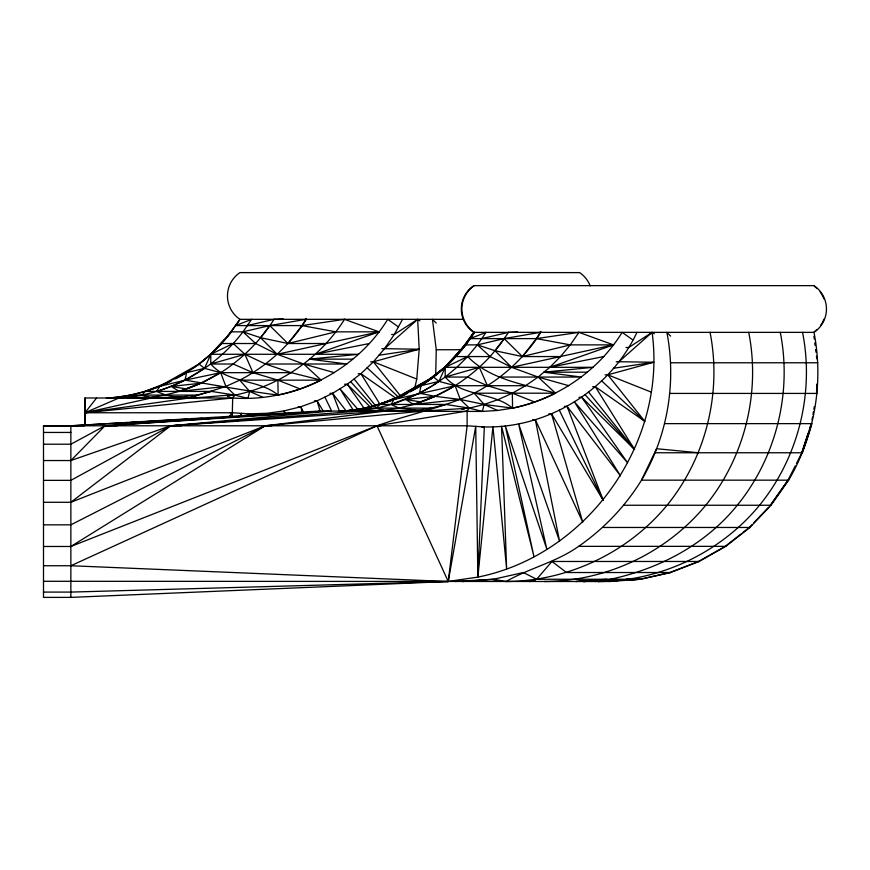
<?xml version="1.0" encoding="UTF-8"?>
<svg xmlns="http://www.w3.org/2000/svg" width="870" height="870" viewBox="0 0 870 870"><rect width="100%" height="100%" fill="white"/><g stroke="black" fill="none" stroke-linecap="round" stroke-linejoin="round"><path stroke-width="1.3" d="M398.406 326.902L387.726 319.333C355.623 371.446 293.603 402.549 232.692 397.992L84.923 397.992L84.923 424.941L84.977 412.761L96.592 397.992M175.555 378.907C197.359 367.586 216.293 351.197 231.344 331.84L210.79 354.275L210.768 364.019C228.19 383.942 258.488 378.787 278.117 395.1A168.78 168.78 0 0 0 321.117 380.157L303.663 364.019L277.171 354.275L255.649 343.519L242.958 331.84L231.257 331.84L227.19 336.712L240 319.333L231.257 331.84M409.987 391.946C431.705 380.56 450.736 364.28 465.689 344.879L474.389 332.362L465.733 344.879L445.222 367.314L445.201 377.058C462.622 396.97 492.92 391.815 512.56 408.128C557.344 398.775 597.962 371.338 622.159 332.362L632.838 339.931M435.696 375.057L436.262 349.74L432.444 319.333L436.185 323.064M454.999 581.508L493.464 579.257L506.057 581.508C529.482 568.045 556.387 562.194 578.626 546.349C603.91 528.829 625.302 506.307 641.505 480.164C667.497 435.968 676.643 382.691 666.877 332.362L670.618 336.103M816.549 393.425L816.81 384.094M788.622 480.164C814.668 436 823.836 382.68 813.994 332.362A28.123 28.123 0 0 0 813.994 285.643L473.769 285.643A28.123 28.123 0 0 0 473.769 332.362M447.68 581.508L477.858 577.114L484.329 426.952C547.937 428.41 609.957 389.978 636.949 332.362M414.805 387.955L416.763 379.059L419.209 349.218L417.654 319.333L394.295 334.471L384.54 348.685L373.371 361.811L360.898 373.708L347.271 384.246L332.623 393.327L317.104 400.842L300.9 406.714L284.175 410.879L267.112 413.283L247.189 413.913M481.621 426.952L484.329 426.952L467.125 425.789L43.5 425.789L43.5 597.385L70.861 597.385L448.246 581.508L475.727 426.365L477.858 577.114C587.38 555.223 667.257 443.015 652.087 332.362L628.727 347.511L626.019 347.511M477.858 577.114L492.942 426.637L506.623 568.806L501.544 426.322L534.006 556.724L505.263 425.789L546.762 548.905L518.618 423.907L559.53 541.086L535.344 419.753L532.636 419.753M232.203 416.784L232.692 397.992L234.911 395.1C279.759 386.084 320.236 358.103 344.509 319.333L379.07 331.84L315.353 354.275L369.326 343.519M812.036 419.699L812.536 417.067M812.939 414.446L813.439 411.814M813.841 409.194L814.342 406.562M240.816 416.012L241.294 413.337L241.327 416.056M121.735 398.025L119.027 397.992L84.923 412.761L189.475 397.992L225.874 386.421L239.728 380.157L321.117 380.157L291.146 372.664L220.697 372.664L204.515 368.347L186.593 372.664L185.016 380.157C164.191 390.434 141.375 396.959 118.124 397.992M283.239 318.877L274.061 319.333C260.456 340.768 242.132 359.082 220.697 372.664L225.874 386.421L234.911 395.1C209.257 395.23 181.036 403.169 156.774 391.413C190.748 380.875 221.448 360.278 242.958 331.84L260.532 337.68L287.937 343.519L302.01 325.587L306.338 318.453L306.338 319.333C290.058 345.075 266.851 366.27 239.728 380.157L249.668 391.413L247.906 398.395L234.911 395.1L211.497 391.413L145.116 391.413L142.017 395.1L149.412 397.427C169.585 395.078 189.279 389.216 207.451 380.157M43.5 546.48L70.861 546.48L376.993 425.789C409.107 414.153 443.211 407.889 474.172 393.196L484.101 404.452L482.339 411.434L318.79 411.031M505.481 581.508C567.262 581.475 627.77 552.918 667.062 505.252C705.907 457.468 722.002 392.772 710.05 332.362M801.792 452.759L808.034 433.771M809.698 428.703L810.949 424.908L801.846 452.759M802.368 452.759L811.938 423.636L664.821 423.636M106.423 398.155A168.78 168.78 0 0 0 159.438 386.421L185.016 380.157L204.515 368.347L210.844 354.275L224.754 339.626M351.295 411.108C382.593 409.868 413.206 399.145 438.948 381.375L445.222 367.314L454.151 358.342M788.655 478.968L795.267 465.863M796.463 463.482L801.248 453.955M156.774 391.413L159.482 386.421L199.11 364.019L210.747 354.275L221.502 343.519M402.516 319.333L394.295 334.471L391.587 334.471M517.672 331.905L508.493 332.362L499.837 344.879L490.093 356.559L455.989 356.559L465.733 344.879L477.402 344.879L490.093 356.559L511.614 367.314L538.095 377.058L555.549 393.196A168.78 168.78 0 0 1 512.56 408.128L497.52 410.466L482.339 411.434L469.343 408.128L423.918 411.031L398.884 408.128L391.206 404.452L393.914 399.46L433.488 377.058L445.222 367.314L467.647 356.559L477.402 344.879L486.058 332.362L470.061 338.615L536.453 338.615L578.952 332.362L613.502 344.879L549.786 367.314L538.095 377.058L525.578 385.704L512.343 393.196L498.477 399.46L484.101 404.452L469.343 408.128A168.78 168.78 0 0 1 466.853 408.606M540.172 332.362L504.165 338.615L477.402 344.879L494.965 350.719L522.37 356.559L536.453 338.615L540.77 331.481L540.781 332.362C524.49 358.114 501.283 379.309 474.172 393.196L555.549 393.196C525.339 384.649 490.473 380.049 467.647 356.559L456.891 367.314L445.201 377.058L432.684 385.704M461.078 349.74L473.824 332.362L465.167 344.879L450.04 361.931M465.689 344.879L474.346 332.362A28.123 28.123 0 0 1 474.346 285.643M603.758 356.559L549.786 367.314L560.541 356.559L570.296 344.879L578.952 332.362M788.057 480.164L770.428 505.252L788.1 480.164M749.886 527.47L771.048 505.252L788.666 480.164L641.505 480.164L656.578 448.713L698.425 452.759M43.5 592.089L70.861 592.089L448.246 581.508L467.125 425.789L467.125 411.031L469.343 408.128L460.306 399.46L455.13 385.704L438.948 381.375L433.543 377.058L428.279 380.658M204.515 368.347L199.056 364.019L210.844 354.275L224.83 339.626M427.725 380.658L444.613 367.314L457.033 354.612M462.883 581.508L493.464 579.257L523.37 572.525L536.627 579.257L551.961 561.476L699.121 561.476L725.787 546.349L749.94 527.47L602.779 527.47M426.67 381.375L444.657 367.314L465.167 344.879M228.951 416.697L232.692 412.761L249.886 413.913M749.32 527.47L752.115 524.577M753.909 522.642L768.645 507.177M43.5 460.545L70.861 460.545L105.009 425.789L319.355 411.031L70.861 425.789L70.861 597.385M447.017 366.183L444.613 367.314L455.369 356.559M444.657 367.314L447.343 364.617M490.093 356.559C476.553 371.109 460.643 383.409 442.982 392.566M381.832 348.685L384.54 348.685L417.654 319.333L419.895 320.823M616.275 361.713L618.972 361.713L652.087 332.362L654.327 333.862M740.968 534.039L725.167 546.349L698.501 561.476M743.023 532.396L749.364 527.47M43.5 502.284L70.861 502.284L170.705 425.789L331.024 411.031L105.009 425.789L70.861 444.211L43.5 444.211M192.825 368.347L199.11 364.019M126.977 397.427L130.348 395.1L145.159 391.413M361.409 410.466C376.101 403.549 393.425 401.777 407.78 393.196M422.494 384.257L424.582 382.822M433.543 377.058L421.026 385.704L393.914 399.46L455.13 385.704L525.578 385.704M70.861 546.48L265.23 425.789L385.747 411.031L170.705 425.789L70.861 460.545M208.55 379.537L220.697 372.664L185.016 380.157C216.032 385.258 246.917 391.043 278.117 395.1L277.9 380.157L252.974 372.664L233.203 364.019L210.768 364.019L244.894 354.275L265.491 364.019L291.146 372.664M432.966 377.058L394.512 398.797L412.173 389.89M431.585 386.323L419.449 393.196L391.206 404.452M358.886 411.075L170.705 425.789L70.861 480.36L43.5 480.36M220.697 372.664L200.513 383.289L186.397 388.923L171.151 386.421L179.209 391.413L225.874 386.421M455.13 385.704L434.956 396.328L420.83 401.951L405.583 399.46L413.652 404.452L460.306 399.46L484.101 404.452L512.56 408.128L512.343 393.196L487.407 385.704L467.647 377.058L445.201 377.058L479.326 367.314L487.407 385.704M168.443 382.115L145.116 391.413L159.482 386.421L170.074 381.038M167.595 382.767L159.482 386.421L186.593 372.664M210.79 354.275L233.214 343.519L244.894 354.275L252.974 372.664M43.5 565.739L70.861 565.739L376.993 425.789L467.125 411.031M159.482 386.421L171.042 381.201M394.501 398.938L404.854 394.24M429.171 398.938L441.884 393.196M189.475 397.992L196.729 395.1L211.497 391.413M404.713 394.175L378.972 404.452L364.215 408.128L431.172 408.128L445.929 404.452L469.343 408.128M405.289 394.175L379.548 404.452L376.449 408.128L383.855 410.466L398.884 408.128L413.652 404.452L428.018 399.46M70.861 502.284L265.23 425.789L423.918 411.031L431.172 408.128L416.132 410.466L406.007 411.108M669.911 572.525L698.556 561.476M699.121 561.476L670.476 572.525L640.005 579.257L631.946 579.572M179.209 391.413L200.513 383.289L171.151 386.421M413.652 404.452L434.956 396.328L460.306 399.46M145.116 391.413L159.536 386.421M393.349 399.46L378.972 404.452L393.305 399.46A168.78 168.78 0 0 1 339.017 411.26M384.54 348.685L419.209 349.218L373.371 361.811L370.663 361.811M618.972 361.713L653.653 362.257L607.804 374.839L605.107 374.839M551.961 561.476L566.533 572.525L670.531 572.525L640.614 579.257L597.994 581.508L600.365 580.866M598.56 581.508C651.804 572.656 702.906 547.763 737.292 505.252C776.138 457.468 792.233 392.772 780.281 332.362M344.509 319.333L302.01 325.587L235.585 325.587L251.626 319.333L242.958 331.84L269.733 325.587L287.937 343.519L335.853 331.84L379.07 331.84L277.171 354.275L260.532 337.68L269.733 325.587L305.74 319.333M522.37 356.559L570.296 344.879L613.502 344.879L511.614 367.314L494.965 350.719L504.165 338.615L522.37 356.559L560.541 356.559M438.948 381.375L421.026 385.704L419.449 393.196L434.956 396.328L405.583 399.46M247.297 325.587L274.061 319.333M481.73 338.615L508.493 332.362M597.994 581.508C659.764 581.475 720.273 552.918 759.564 505.252C798.421 457.468 814.505 392.772 802.553 332.362M230.082 412.761L232.692 412.761L84.923 412.761L151.304 397.992M349.174 410.466L364.78 408.128M378.95 355.243L419.209 349.218M613.383 368.282L653.653 362.257M490.843 581.508L496.563 580.747M529.525 581.508L534.669 580.747M530.091 581.508L535.246 580.747M561.074 581.508L566.794 580.747M603.606 580.703L583.357 581.508L589.077 580.747M594.797 581.508L599.985 580.747M595.363 581.508L600.561 580.747M583.357 581.508L591.883 580.66M84.923 412.761L232.692 397.992M265.491 364.019L346.88 364.019L309.502 359.147L358.56 354.275L210.747 354.275M499.924 377.058L581.312 377.058L543.935 372.186L593.003 367.314L445.179 367.314M375.068 332.22L379.07 331.84M609.511 345.249L613.502 344.879M462.318 581.508L472.954 580.725M544.163 581.508C605.933 581.475 666.442 552.918 705.733 505.252C744.589 457.468 760.674 392.772 748.722 332.362M575.712 581.508L586.347 580.725M576.288 581.508L606.858 579.257M609.435 581.508L640.614 579.257L536.627 579.257M106.455 397.992L115.362 397.427M140.559 397.992L149.412 397.427L126.574 398.014M172.847 397.992L196.729 395.1L130.348 395.1L115.319 397.427L181.7 397.427L151.858 398.036M339.061 411.108L349.751 410.466L416.132 410.466L386.302 411.075M373.73 411.108L383.855 410.466L359.669 411.086M127.77 422.559L70.861 425.789L84.412 425.854M130.478 422.407L142.669 421.722M146.736 421.482L157.579 420.873M161.646 420.645L172.488 420.025M176.545 419.797L187.387 419.177M192.814 418.872L202.297 418.339M207.712 418.024L215.847 417.567M222.622 417.187L230.746 416.719M238.88 416.262L245.655 415.871M253.79 415.414L260.565 415.033M268.689 414.566L275.464 414.185M283.598 413.718L290.373 413.337M299.856 412.804L303.924 412.565M314.766 411.956L318.822 411.727M619.799 580.062L625.204 579.844M583.922 581.508L604.171 580.703M612.273 580.377L625.769 579.844M628.466 579.735L640.614 579.257M421.21 411.075L423.918 411.031M463.471 319.333L239.957 319.333A28.123 28.123 0 0 1 239.913 272.614L579.648 272.614A28.123 28.123 0 0 1 590.186 285.871M474.346 332.362L814.037 332.362M221.556 343.519L255.649 343.519M287.937 343.519L326.109 343.519M436.262 349.74L461.894 349.74M309.502 359.147L352.72 359.147M670.694 362.779L817.854 362.779M543.935 372.186L587.152 372.186M358.201 373.708L360.898 373.708L396.057 398.308M344.563 384.246L347.271 384.246L370.305 407.008M592.633 386.737L595.33 386.737L644.779 421.33L607.804 374.839L651.195 392.087M329.915 393.327L332.623 393.327L346.608 411.521M670.009 393.425L817.169 393.425M579.007 397.285L581.704 397.285L634.502 449.442L595.33 386.737M314.407 400.842L317.104 400.842L323.303 411.216M445.929 404.452L379.548 404.452L393.871 399.46A168.78 168.78 0 0 1 339.583 411.26M564.358 406.366L567.055 406.366L620.56 475.933L574.374 401.82L627.531 462.688L581.704 397.285M298.203 406.714L300.9 406.714L303.728 412.815M548.839 413.881L551.547 413.881L603.204 500.326L567.055 406.366M43.5 426.072L70.861 426.072M43.5 432.444L70.861 432.444M655.251 452.759L802.412 452.759M623.888 505.252L771.048 505.252M43.5 524.838L70.861 524.838L265.23 425.789L271.984 425.854M578.626 546.349L725.787 546.349M43.5 581.29L610.044 581.508M105.009 425.789L117.232 425.854M170.705 425.789L181.515 425.854M381.006 425.865L376.993 425.789L448.246 581.508L70.861 565.739M626.53 578.898L629.14 579.257M536.453 338.615L570.296 344.879M302.01 325.587L335.853 331.84M538.095 377.058L568.795 385.704M303.663 364.019L334.363 372.664M512.343 393.196L534.506 401.951M277.9 380.157L300.074 388.923M416.763 379.059L373.371 361.811L400.254 395.622M484.101 404.452L497.52 410.466M249.668 391.413L263.088 397.427M601.572 380.788L644.779 421.33M367.14 367.76L398.558 397.242M585.075 394.675L634.502 449.442L588.522 392.011M350.643 381.647L373.11 406.54M357.657 409.074L339.942 388.792L353.437 410.455M354.09 378.983L375.818 406.127M347.271 384.246L364.356 408.639M360.898 373.708L380.125 404.485M559.301 410.118L603.204 500.326M324.869 397.09L331.394 410.499M535.344 419.753L582.737 522.163L551.547 413.881M332.623 393.327L339.365 410.868M285.066 413.424L284.175 410.879L284.773 413.511M317.104 400.842L320.116 411.282M300.9 406.714L302.216 413.304M813.918 336.331L814.298 338.974M814.755 342.943L815.125 345.586M815.582 349.555L815.962 352.198M816.462 356.167L816.789 358.81M84.966 397.992L84.966 424.941M464.352 409.052A168.78 168.78 0 0 1 461.85 409.465M234.911 395.1A168.78 168.78 0 0 1 232.42 395.578M229.919 396.024A168.78 168.78 0 0 1 227.418 396.426M823.999 319.105A28.123 28.123 0 0 1 820.769 325.173M817.006 329.502A28.123 28.123 0 0 1 814.363 331.709M814.363 286.306A28.123 28.123 0 0 1 817.006 288.503M820.084 291.907A28.123 28.123 0 0 1 823.999 298.899"/></g></svg>
